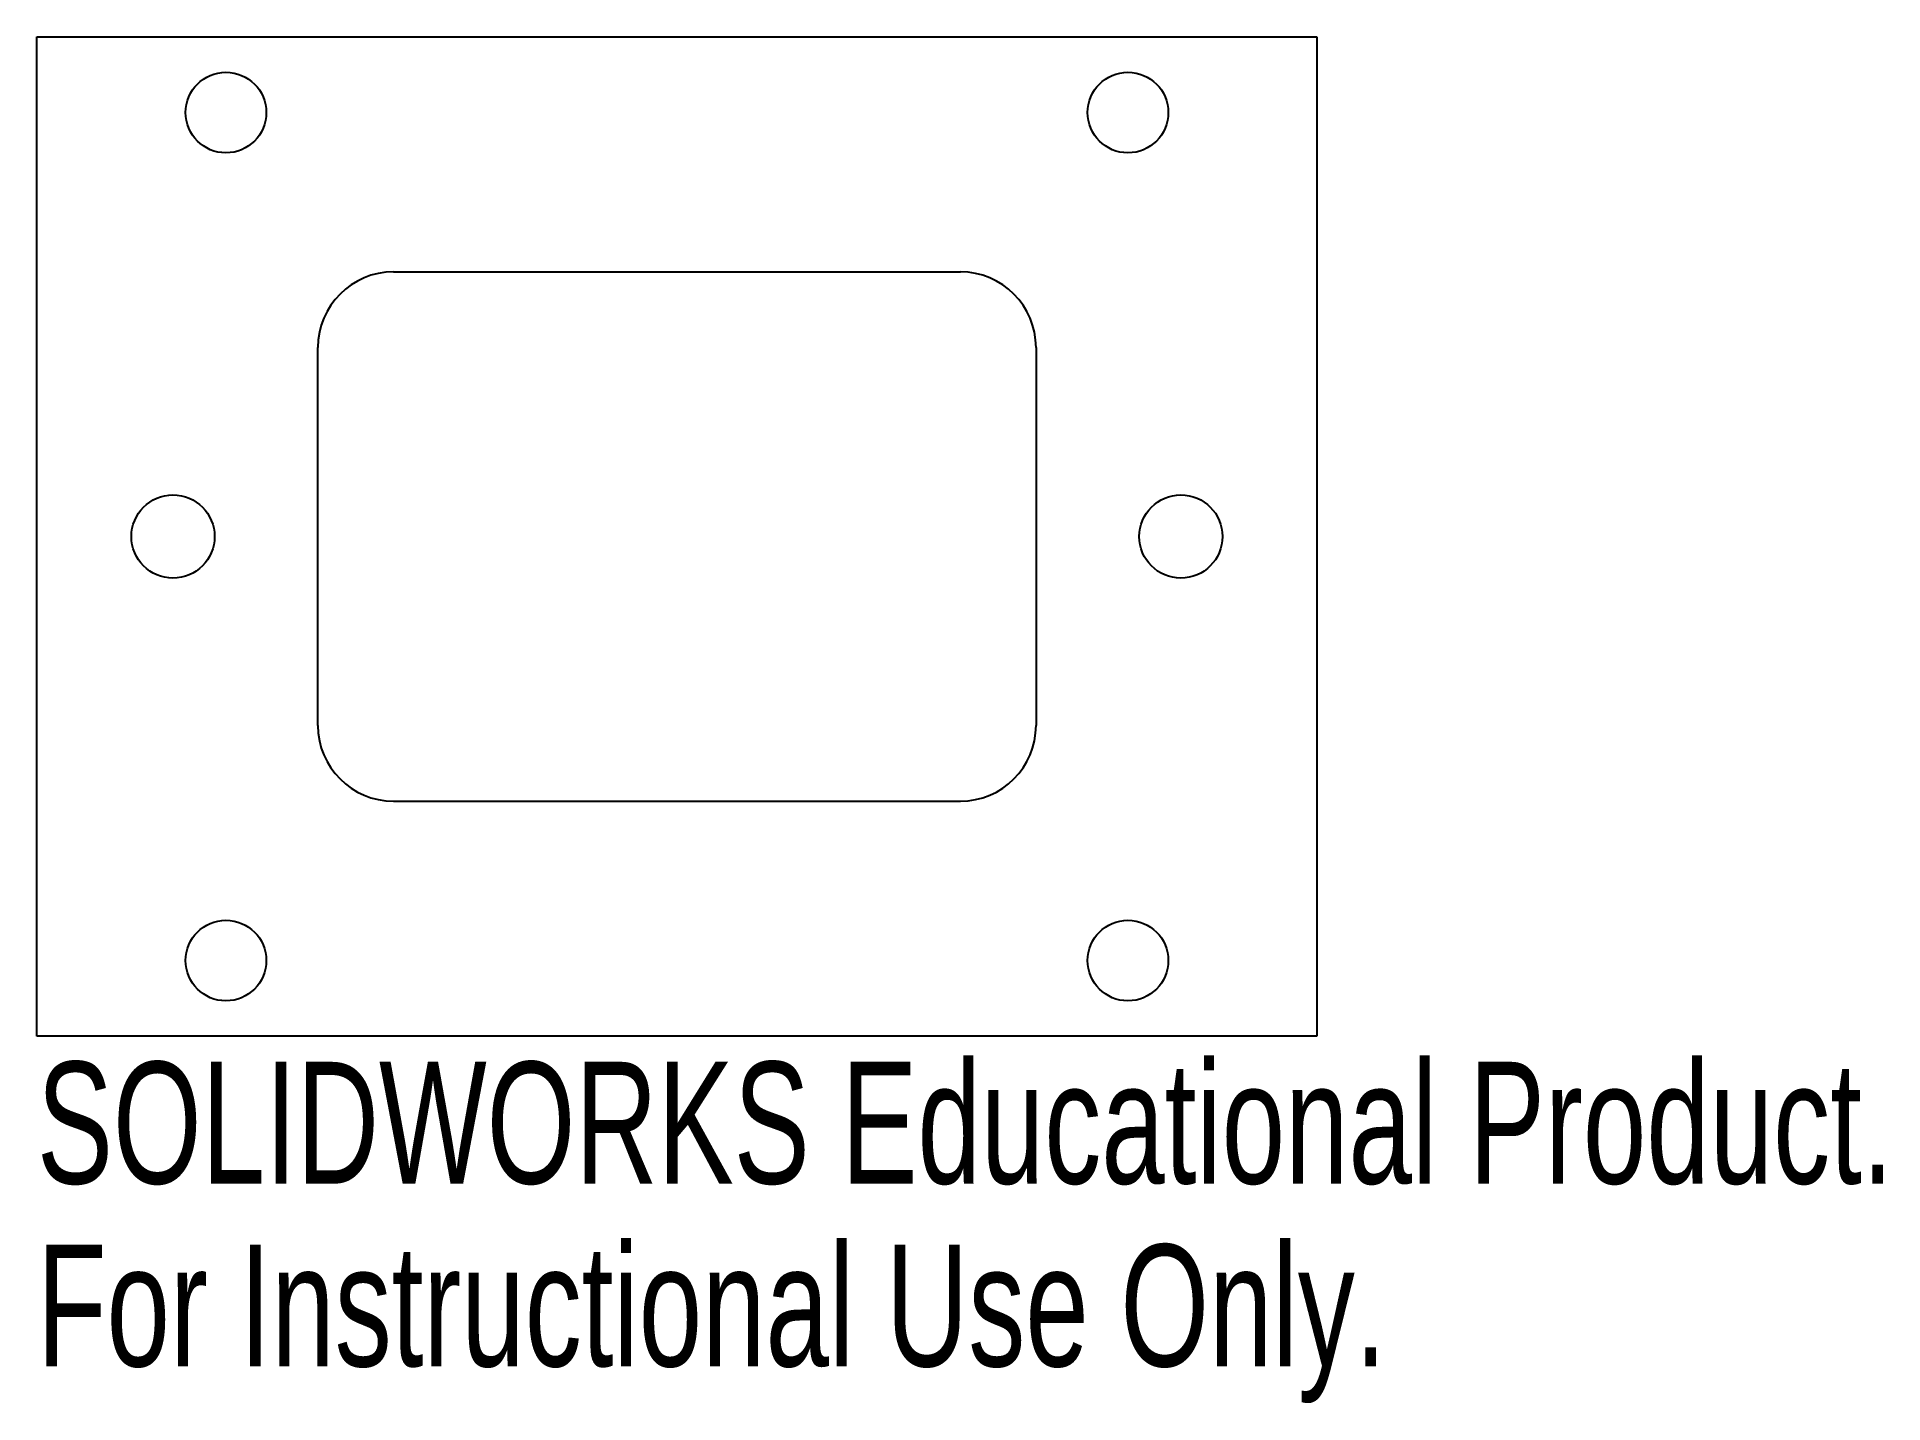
# Model space of a CAD drawing. Header units: millimetres. Extents: x -49.7 to 23.6, y -38 to 16.2.
import ezdxf

# ---------------------------------------------------------------- set-up
doc = ezdxf.new("R2010")
doc.units = ezdxf.units.MM
doc.styles.add('SLDTEXTSTYLE0', font='TXT', dxfattribs={"width": 0.7})

msp = doc.modelspace()

# ---------------------------------------------------------------- linework, layer by layer
at = {"color": 7, "linetype": 'Continuous'}
for p, q in [((-49.656, -23.463), (-49.656, 16.187)), ((-49.656, 16.187), (1.144, 16.187)), ((1.144, 16.187), (1.144, -23.463)), ((-35.506, 6.862), (-13.006, 6.862)), ((-38.506, -11.138), (-38.506, 3.862)), ((-10.006, 3.862), (-10.006, -11.138)), ((-35.506, -14.138), (-13.006, -14.138)), ((1.144, -23.463), (-49.656, -23.463))]:
    msp.add_line(p, q, dxfattribs=at)
for centre, radius in [((-42.156, 13.187), 1.6), ((-6.356, 13.187), 1.6), ((-44.256, -3.638), 1.65), ((-4.256, -3.638), 1.65), ((-42.156, -20.463), 1.6), ((-6.356, -20.463), 1.6)]:
    msp.add_circle(centre, radius, dxfattribs=at)
for centre, start, end in [((-35.506, 3.862), 90, 180), ((-13.006, 3.862), 0, 90), ((-35.506, -11.138), 180, 270), ((-13.006, -11.138), 270, 0)]:
    msp.add_arc(centre, 3, start, end, dxfattribs=at)

# ---------------------------------------------------------------- texts
at = {"color": 7, "linetype": 'Continuous', "char_height": 4.83362, "attachment_point": 1, "style": 'SLDTEXTSTYLE0'}
for s, insert in [('SOLIDWORKS Educational Product.', (-49.656, -24.482)), ('For Instructional Use Only.', (-49.656, -31.733))]:
    msp.add_mtext(s, dxfattribs=dict(at, insert=insert))

doc.saveas('drawing.dxf')
